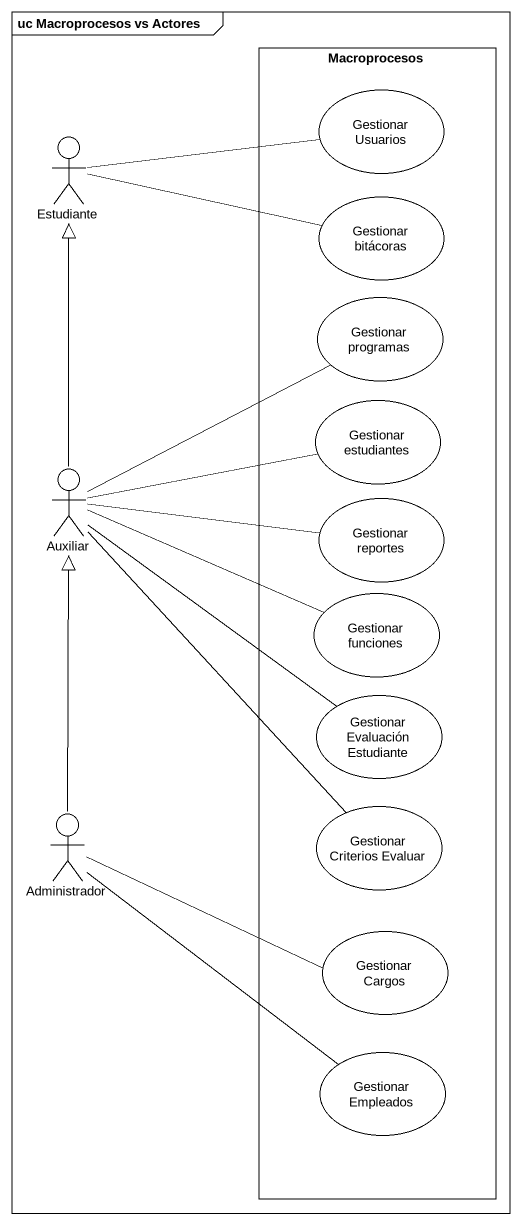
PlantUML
@startuml
mainframe uc Macroprocesos vs Actores
rectangle Macroprocesos {
  usecase "Gestionar Usuarios" as Gestionar_Usuarios
  usecase "Gestionar bitácoras" as Gestionar_bitácoras
  usecase "Gestionar programas" as Gestionar_programas
  usecase "Gestionar estudiantes" as Gestionar_estudiantes
  usecase "Gestionar reportes" as Gestionar_reportes
  usecase "Gestionar funciones" as Gestionar_funciones
  usecase "Gestionar Evaluación Estudiante" as Gestionar_Evaluación
  usecase "Gestionar Criterios Evaluar" as Gestionar_Criterios_Evaluar
  usecase "Gestionar Cargos" as Gestionar_Cargos
  usecase "Gestionar Empleados" as Gestionar_Empleados
}
actor Estudiante
actor Auxiliar
actor Administrador
Estudiante -right- Gestionar_Usuarios
Estudiante -right- Gestionar_bitácoras
Auxiliar -up-|> Estudiante
Auxiliar -right- Gestionar_programas
Auxiliar -right- Gestionar_estudiantes
Auxiliar -right- Gestionar_reportes
Auxiliar -right- Gestionar_funciones
Auxiliar -- Gestionar_Evaluación
Auxiliar -- Gestionar_Criterios_Evaluar
Administrador -up-|> Auxiliar
Administrador -right- Gestionar_Cargos
Administrador -- Gestionar_Empleados
@enduml
